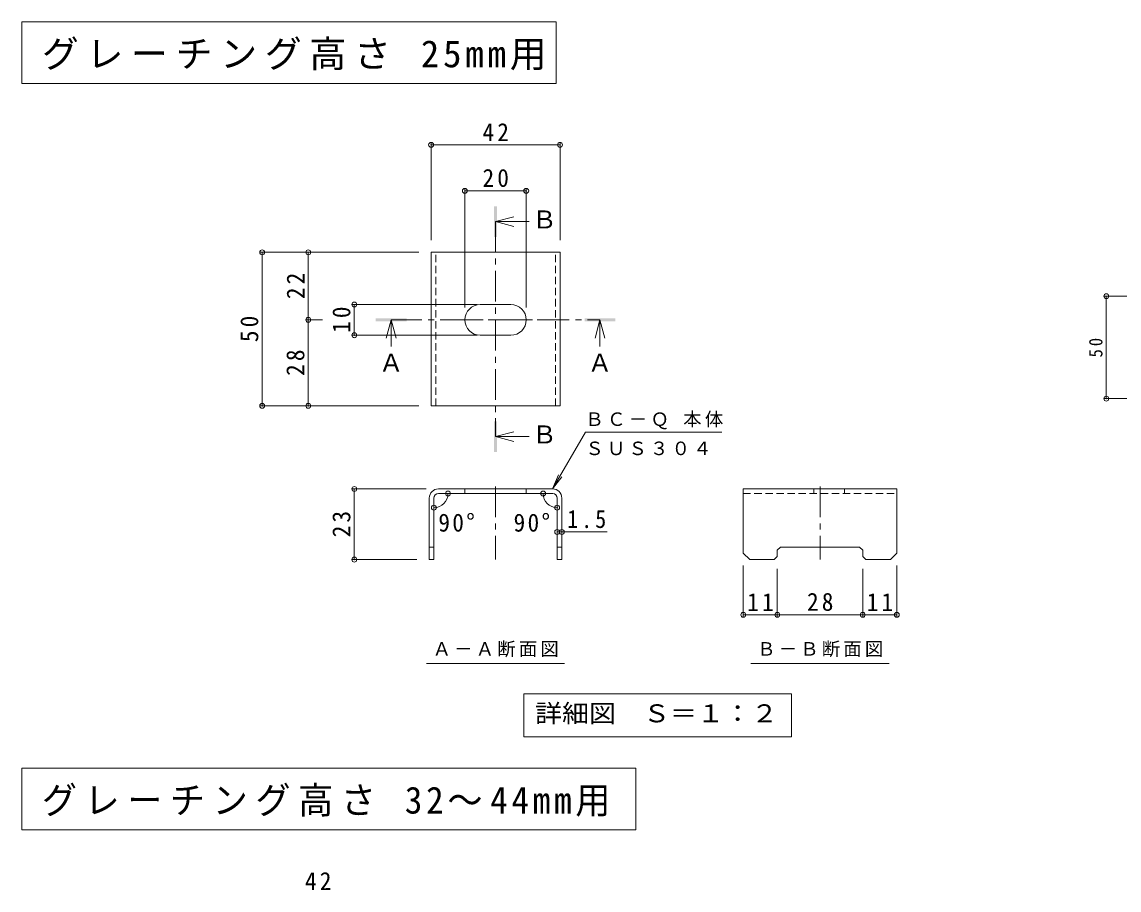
# Model space of a CAD drawing. Units: millimetres at full size, sheet at 1:3, with parts at other scales. Extents: x -559 to 557, y -406 to 425.
# Drawn here: x -559 to -23, y 1 to 425 of the extents above; entities that cross this region are included whole.
import ezdxf
from ezdxf.enums import TextEntityAlignment as Align

# ---------------------------------------------------------------- set-up
doc = ezdxf.new("R2010")
doc.units = ezdxf.units.MM
doc.header["$LTSCALE"] = 3
doc.header["$PDMODE"] = 32
doc.header["$PDSIZE"] = 2.4
doc.linetypes.add('CHAIN1', pattern=[8, 5, -1, 1, -1])
doc.linetypes.add('DASHED1', pattern=[1.8, 1.2, -0.6])
for name, color, linetype, lineweight in [('3-4', 7, 'Continuous', 18), ('D-1', 2, 'Continuous', 18), ('D-4', 7, 'Continuous', 18), ('D-5', 4, 'Continuous', 18), ('D-A', 2, 'CHAIN1', 18), ('F-4_F-4ﾚｲﾔ', 7, 'Continuous', 18)]:
    doc.layers.add(name, color=color, linetype=linetype, lineweight=lineweight)
doc.layers.add('F-5_F-5ﾚｲﾔ', color=2, linetype='Continuous')
doc.styles.add('ＭＳ ゴシック', font='')
doc.styles.get('ＭＳ ゴシック').set_extended_font_data('MS Gothic')

msp = doc.modelspace()

# ---------------------------------------------------------------- linework, layer by layer
at = {"layer": '3-4'}
for p, q in [((-29.961, 291.14), (18.439, 291.14)), ((-29.061, 291.14), (-29.061, 241.14)), ((-29.961, 241.14), (18.439, 241.14))]:
    msp.add_line(p, q, dxfattribs=at)
for p in [(-29.061, 291.14), (-29.061, 241.14)]:
    msp.add_point(p, dxfattribs=at)
at = {"layer": 'D-1'}
for p, q in [((-358.995, 312.606), (-295.995, 312.606)), ((-358.995, 237.606), (-358.995, 312.606)), ((-334.995, 287.105), (-319.995, 287.105)), ((-334.995, 272.105), (-319.995, 272.105)), ((-327.495, 197.031), (-355.376, 197.031)), ((-355.376, 194.781), (-327.495, 194.781)), ((-327.495, 197.031), (-299.615, 197.031)), ((-299.565, 194.781), (-327.495, 194.781)), ((-206.451, 197.031), (-131.451, 197.031)), ((-206.451, 197.031), (-206.451, 165.726)), ((-359.875, 192.609), (-359.875, 162.531)), ((-357.625, 192.531), (-357.625, 162.531)), ((-297.365, 192.531), (-297.365, 162.531)), ((-295.115, 192.609), (-295.115, 162.531)), ((-189.817, 167.092), (-188.317, 168.592)), ((-189.817, 164.092), (-189.817, 167.092)), ((-188.317, 168.592), (-149.585, 168.592)), ((-359.875, 162.531), (-357.625, 162.531)), ((-297.365, 162.531), (-295.115, 162.531)), ((-203.317, 162.592), (-206.451, 165.726)), ((-203.317, 162.592), (-191.317, 162.592)), ((-189.817, 164.092), (-191.317, 162.592))]:
    msp.add_line(p, q, dxfattribs=at)
at = {"layer": 'D-1', "linetype": 'DASHED1'}
for p, q in [((-356.745, 237.606), (-356.745, 312.606)), ((-298.245, 237.606), (-298.245, 312.606)), ((-342.495, 197.031), (-342.495, 194.781)), ((-312.495, 197.031), (-312.495, 194.781)), ((-206.451, 194.781), (-131.451, 194.781)), ((-171.952, 197.031), (-171.952, 194.781)), ((-156.952, 197.031), (-156.952, 194.781)), ((-357.625, 168.531), (-359.875, 168.531)), ((-295.115, 168.531), (-297.365, 168.531))]:
    msp.add_line(p, q, dxfattribs=at)
at = {"layer": 'D-1', "linetype": 'CHAIN1'}
for p, q in [((-327.495, 198.207), (-327.495, 162.531)), ((-168.951, 198.207), (-168.951, 162.529))]:
    msp.add_line(p, q, dxfattribs=at)
at = {"layer": 'D-1'}
for points in [[(-358.995, 237.606), (-295.995, 237.606), (-295.995, 312.606)], [(-134.585, 162.592), (-131.451, 165.726), (-131.451, 197.031)], [(-148.085, 164.092), (-148.085, 167.092), (-149.585, 168.592)], [(-148.085, 164.092), (-146.585, 162.592), (-134.585, 162.592)]]:
    msp.add_lwpolyline(points, dxfattribs=at)
for centre, radius, start, end in [((-334.995, 279.605), 7.5, 90, 270), ((-319.995, 279.605), 7.5, 270, 90), ((-355.376, 192.531), 4.5, 90, 179), ((-355.375, 192.531), 2.25, 90, 180), ((-299.615, 192.531), 4.5, 1, 90), ((-299.615, 192.531), 2.25, 0, 90)]:
    msp.add_arc(centre, radius, start, end, dxfattribs=at)
at = {"layer": 'D-4'}
for p, q in [((-358.995, 366.006), (-358.995, 318.606)), ((-358.995, 365.106), (-295.995, 365.106)), ((-295.995, 366.006), (-295.995, 318.606)), ((-342.495, 343.506), (-342.495, 285.599)), ((-312.495, 343.506), (-312.495, 285.599)), ((-342.495, 342.606), (-312.495, 342.606)), ((-442.395, 312.606), (-364.995, 312.606)), ((-441.495, 312.606), (-441.495, 237.606)), ((-418.995, 312.606), (-418.995, 279.599)), ((-397.395, 287.099), (-336.495, 287.099)), ((-396.495, 287.099), (-396.495, 272.099)), ((-419.895, 279.599), (-412.071, 279.599)), ((-418.995, 279.599), (-418.995, 237.606)), ((-397.395, 272.099), (-336.495, 272.099)), ((-442.395, 237.606), (-364.995, 237.606)), ((-299.615, 197.031), (-283.608, 224.755)), ((-216.858, 224.755), (-283.608, 224.755)), ((-299.615, 197.031), (-296.745, 203.96)), ((-299.615, 197.031), (-295.049, 202.981)), ((-397.395, 197.031), (-361.376, 197.031)), ((-396.495, 162.531), (-396.495, 197.031)), ((-297.365, 176.031), (-295.115, 176.031)), ((-295.115, 176.031), (-272.992, 176.031)), ((-397.395, 162.531), (-365.875, 162.531)), ((-206.451, 134.692), (-206.451, 159.726)), ((-189.817, 134.692), (-189.817, 158.092)), ((-148.085, 134.692), (-148.085, 158.092)), ((-131.451, 134.692), (-131.451, 159.726)), ((-206.451, 135.592), (-189.817, 135.592)), ((-189.817, 135.592), (-148.085, 135.592)), ((-148.085, 135.592), (-131.451, 135.592))]:
    msp.add_line(p, q, dxfattribs=at)
for centre, start, end in [((-357.625, 194.781), 270, 0), ((-297.365, 194.781), 180, 270)]:
    msp.add_arc(centre, 6.892, start, end, dxfattribs=at)
for p in [(-358.995, 365.106), (-295.995, 365.106), (-342.495, 342.606), (-312.495, 342.606), (-441.495, 312.606), (-418.995, 312.606), (-396.495, 287.099), (-418.995, 279.599), (-396.495, 272.099), (-441.495, 237.606), (-418.995, 237.606), (-396.495, 197.031), (-350.734, 194.781), (-304.257, 194.781), (-357.625, 187.889), (-297.365, 187.889), (-297.365, 176.031), (-295.115, 176.031), (-396.495, 162.531), (-206.451, 135.592), (-189.817, 135.592), (-148.085, 135.592), (-131.451, 135.592)]:
    msp.add_point(p, dxfattribs=at)
at = {"layer": 'D-5'}
for p, q in [((-327.495, 327.606), (-318.495, 330.006)), ((-327.495, 327.606), (-318.495, 325.206)), ((-327.495, 327.606), (-311.086, 327.606)), ((-378.495, 279.599), (-380.895, 270.599)), ((-378.495, 279.599), (-376.095, 270.599)), ((-378.495, 279.599), (-378.495, 266.626)), ((-276.495, 279.599), (-278.895, 270.599)), ((-276.495, 279.599), (-274.095, 270.599)), ((-276.495, 279.599), (-276.495, 266.626)), ((-327.495, 222.606), (-318.495, 225.006)), ((-327.495, 222.606), (-318.495, 220.206)), ((-327.495, 222.606), (-311.086, 222.606))]:
    msp.add_line(p, q, dxfattribs=at)
at = {"layer": 'D-5', "linetype": 'CHAIN1'}
for p, q in [((-327.495, 327.606), (-327.495, 222.606)), ((-378.495, 279.599), (-276.495, 279.599))]:
    msp.add_line(p, q, dxfattribs=at)
at = {"layer": 'D-5', "color": 7}
for p, q in [((-361.245, 111.819), (-293.745, 111.819)), ((-202.701, 111.819), (-135.201, 111.819)), ((-313.623, 96.91), (-182.823, 96.91)), ((-313.623, 96.91), (-313.623, 75.91)), ((-182.823, 96.91), (-182.823, 75.91)), ((-313.623, 75.91), (-182.823, 75.91))]:
    msp.add_line(p, q, dxfattribs=at)
at = {"layer": 'D-5'}
for points in [[(-328.245, 320.106), (-326.745, 320.106), (-328.245, 335.106), (-326.745, 335.106)], [(-385.995, 278.849), (-370.995, 278.849), (-385.995, 280.349), (-370.995, 280.349)], [(-283.995, 278.849), (-268.995, 278.849), (-283.995, 280.349), (-268.995, 280.349)], [(-328.245, 215.106), (-326.745, 215.106), (-328.245, 230.106), (-326.745, 230.106)]]:
    msp.add_solid(points, dxfattribs=at)
at = {"layer": 'D-A'}
msp.add_line((-349.08, 279.605), (-305.91, 279.605), dxfattribs=at)
at = {"layer": 'F-4_F-4ﾚｲﾔ'}
for p, q in [((-558.9, 395.1), (-558.9, 425.1)), ((-297.9, 425.1), (-558.9, 425.1)), ((-297.9, 395.1), (-297.9, 425.1)), ((-297.9, 395.1), (-558.9, 395.1)), ((-558.9, 30.6), (-558.9, 60.6)), ((-558.9, 60.6), (-258.9, 60.6)), ((-258.9, 30.6), (-258.9, 60.6)), ((-258.9, 30.6), (-558.9, 30.6))]:
    msp.add_line(p, q, dxfattribs=at)

# ---------------------------------------------------------------- texts
at = {"layer": '3-4', "color": 2, "insert": (-30.861, 261.265), "char_height": 6.598, "attachment_point": 7, "rotation": 90, "style": 'ＭＳ ゴシック'}
msp.add_mtext('\\T1.36;\\W0.9;50', dxfattribs=at)
at = {"layer": 'D-4', "color": 2, "char_height": 8.798, "attachment_point": 7, "style": 'ＭＳ ゴシック'}
for s, insert in [('\\T1.27;\\W0.95;42', (-333.87, 366.906)), ('\\T1.27;\\W0.95;20', (-333.87, 344.406)), ('\\T1.2;\\W0.95;90°', (-355.451, 176.067)), ('\\T1.2;\\W0.95;90°', (-318.69, 176.067)), ('\\T1.27;\\W0.9;1.5', (-292.492, 177.831)), ('\\T1.27;\\W0.95;11', (-204.509, 137.392)), ('\\T1.27;\\W0.95;28', (-175.326, 137.392)), ('\\T1.27;\\W0.95;11', (-146.143, 137.392)), ('\\T1.27;\\W0.95;42', (-420.61, 1.149))]:
    msp.add_mtext(s, dxfattribs=dict(at, insert=insert))
at = {"layer": 'D-4', "color": 2, "char_height": 8.798, "attachment_point": 7, "rotation": 90, "style": 'ＭＳ ゴシック'}
for s, insert in [('\\T1.27;\\W0.95;22', (-420.795, 289.728)), ('\\T1.27;\\W0.95;10', (-398.295, 273.224)), ('\\T1.27;\\W0.95;50', (-443.295, 268.731)), ('\\T1.27;\\W0.95;28', (-420.795, 252.228)), ('\\T1.27;\\W0.95;23', (-398.295, 173.406))]:
    msp.add_mtext(s, dxfattribs=dict(at, insert=insert))
at = {"layer": 'D-4', "char_height": 6.598, "attachment_point": 7, "style": 'ＭＳ ゴシック'}
for s, insert in [('\\T1.18;ＢＣ－Ｑ\\~本体', (-283.608, 226.152)), ('\\T1.17;ＳＵＳ３０４', (-283.608, 213.44))]:
    msp.add_mtext(s, dxfattribs=dict(at, insert=insert))
at = {"layer": 'D-5', "color": 2, "style": 'ＭＳ ゴシック'}
for s, p in [('Ｂ', (-309.586, 321.606)), ('Ａ', (-384.495, 251.626)), ('Ａ', (-282.495, 251.626)), ('Ｂ', (-309.586, 216.606))]:
    msp.add_text(s, height=8.798, dxfattribs=at).set_placement(p, align=Align.BOTTOM_LEFT)
at = {"layer": 'D-5', "color": 2, "style": 'ＭＳ ゴシック', "width": 1.1}
msp.add_text('詳細図\u3000Ｓ＝１：２', height=8.798, dxfattribs=at).set_placement((-308.223, 80.41), align=Align.BOTTOM_LEFT)
at = {"layer": 'D-5', "color": 7, "char_height": 6.598, "attachment_point": 7, "style": 'ＭＳ ゴシック'}
for s, insert in [('\\T1.17;Ａ－Ａ断面図', (-358.245, 114.819)), ('\\T1.17;Ｂ－Ｂ断面図', (-199.701, 114.819))]:
    msp.add_mtext(s, dxfattribs=dict(at, insert=insert))
at = {"layer": 'F-5_F-5ﾚｲﾔ', "color": 3, "char_height": 13.2, "attachment_point": 7, "style": 'ＭＳ ゴシック'}
for s, insert in [('\\T1.21;グレーチング高さ\\~25mm用', (-549.15, 401.437)), ('\\T1.22;\\W0.95;グレーチング高さ\\~32～44mm用', (-549.15, 36.937))]:
    msp.add_mtext(s, dxfattribs=dict(at, insert=insert))

doc.saveas('drawing.dxf')
